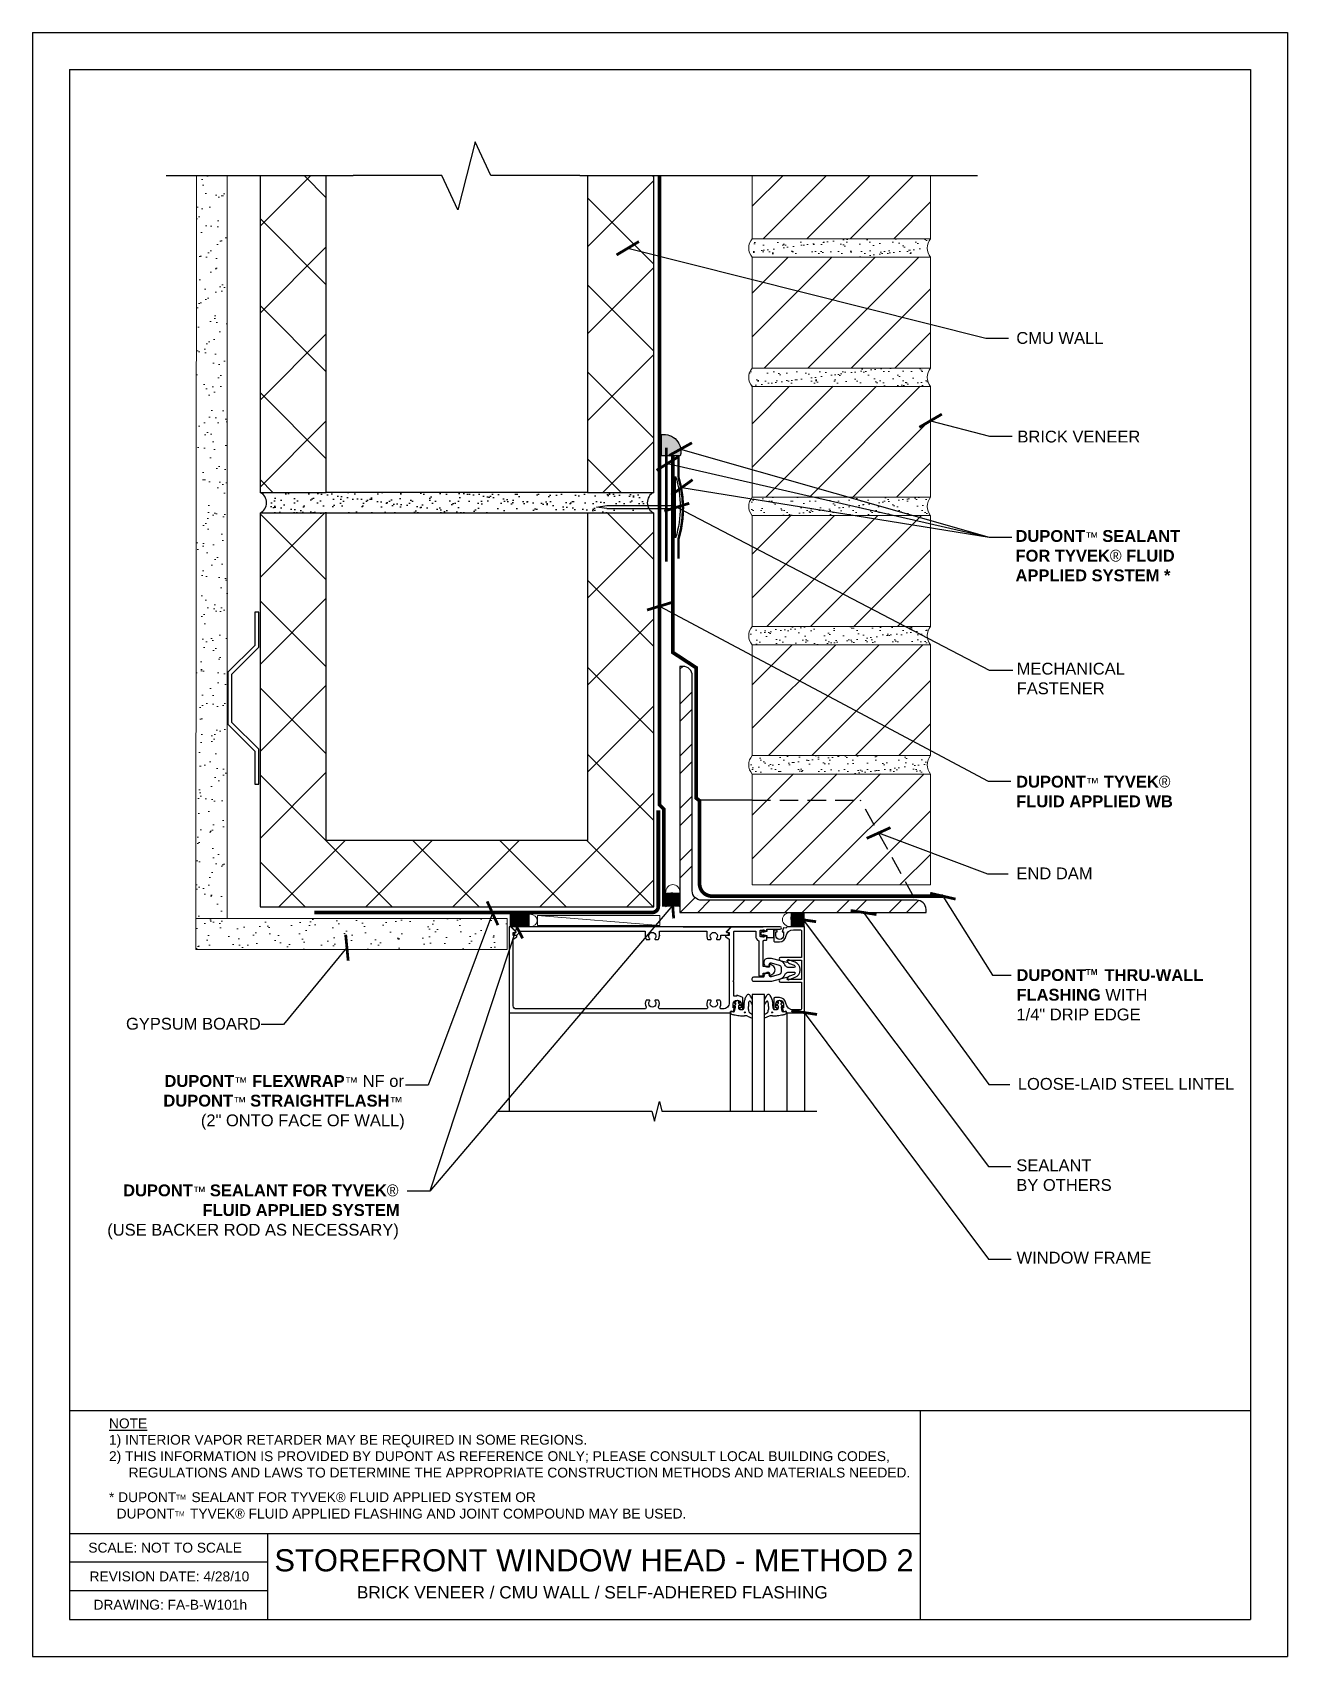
# Model space of a CAD drawing. Extents: x 305.9 to 331.4, y -41.5 to -8.5.
import ezdxf

# ---------------------------------------------------------------- set-up
doc = ezdxf.new("R2010")
doc.units = 0
doc.header["$LTSCALE"] = 1.5
doc.header["$MEASUREMENT"] = 0
doc.linetypes.add('DASHED2', pattern=[0.375, 0.25, -0.125])
doc.linetypes.add('HIDDEN', pattern=[0.375, 0.25, -0.125])
doc.layers.get('0').update_dxf_attribs({"color": 8, "linetype": 'CONTINUOUS'})
for name, color, linetype in [('8x11-ttb$0$B', 5, 'CONTINUOUS'), ('CMU', 250, 'CONTINUOUS'), ('DuPont Self-Adhered Flashing', 252, 'CONTINUOUS'), ('DuPont Thru-Wall Flashing', 252, 'CONTINUOUS'), ('SEALANT', 250, 'CONTINUOUS'), ('Storefront Window', 250, 'CONTINUOUS'), ('STRUCTURE', 250, 'CONTINUOUS'), ('TEXT', 7, 'CONTINUOUS'), ('Tyvek FA WB', 10, 'DASHED2')]:
    doc.layers.add(name, color=color, linetype=linetype)
for name, color, linetype, lineweight in [('A-Backer Rod', 250, 'CONTINUOUS', 15), ('A-Sealant', 250, 'CONTINUOUS', 15), ('brick', 250, 'CONTINUOUS', 5), ('Gyp Board', 250, 'CONTINUOUS', 20), ('Shims', 250, 'CONTINUOUS', 25)]:
    doc.layers.add(name, color=color, linetype=linetype, lineweight=lineweight)
doc.layers.add('VIEWPORT', color=7, linetype='CONTINUOUS', plot=False)
doc.styles.add('DETAILS', font='sanss___.ttf', dxfattribs={"height": 1})
doc.dimstyles.new('ARCH_1_1-2_IN', dxfattribs={"dimscale": 0, "dimtxt": 0.09375, "dimasz": 0.09375, "dimexe": 0.0625, "dimexo": 0.0625, "dimgap": 0.0625, "dimtad": 1, "dimdec": 4, "dimlfac": 8, "dimzin": 3, "dimdsep": 46, "dimlunit": 4, "dimtxsty": 'Standard', "dimblk1": 'ARCHTICK', "dimblk2": 'ARCHTICK', "dimsah": 1, "dimcen": 0.0625, "dimdle": 0.0625, "dimclrd": 256, "dimclre": 256, "dimclrt": 256, "dimadec": 0, "dimazin": 0, "dimtfac": 1, "dimtdec": 4, "dimtmove": 0, "dimatfit": 3, "dimldrblk": 'ARCHTICK', "dimfxl": 1, "dimfrac": 2, "dimtolj": 1, "dimtzin": 0, "dimlwd": -1, "dimlwe": -1, "dimarcsym": 0})

# ---------------------------------------------------------------- blocks, each defined once
blk = doc.blocks.new('_ArchTick')
at = {"color": 0, "linetype": 'ByBlock', "const_width": 0.15}
blk.add_lwpolyline([(-0.5, -0.5), (0.5, 0.5)], dxfattribs=at)
blk = doc.blocks.new('Revsion Date')
at = {"layer": 'TEXT', "insert": (0, 0.203, 0), "char_height": 0.2, "width": 16.26452, "attachment_point": 1, "style": 'DETAILS'}
blk.add_mtext('\\pi-0.033334,l0.033334,t0.1;REVISION DATE: 4/28/10', dxfattribs=at)

msp = doc.modelspace()

# ---------------------------------------------------------------- hatches: boundary and pattern name
at = {"layer": 'brick'}
h = msp.add_hatch(dxfattribs=at)
h.set_pattern_fill('_USER', color=256, scale=0.625, angle=45, style=0, pattern_type=0)
h.set_pattern_definition([(45, (201.38834, 144.606), (-0.4419417, 0.4419417), [])])
h.paths.add_polyline_path([(324.156, -15.307), (324.156, -13.057), (320.531, -13.057), (320.531, -15.307)])
h.paths.add_polyline_path([(324.156, -17.932), (324.156, -15.682), (320.531, -15.682), (320.531, -17.932)])
h.paths.add_polyline_path([(320.531, -18.307), (320.531, -20.557), (324.156, -20.557), (324.156, -18.307)])
h.paths.add_polyline_path([(320.531, -20.932), (320.531, -23.182), (324.156, -23.182), (324.156, -20.932)])
h.paths.add_polyline_path([(324.156, -23.557), (320.531, -23.557), (320.531, -23.932), (323.039, -23.932), (324.074, -25.807), (324.156, -25.807)])
h.paths.add_polyline_path([(323.039, -23.932), (320.531, -23.932), (320.531, -25.807), (324.074, -25.807)], flags=16)
h.paths.add_polyline_path([(324.156, -11.396), (320.531, -11.396), (320.531, -12.682), (324.156, -12.682)])
h = msp.add_hatch(dxfattribs=at)
h.set_pattern_fill('AR-SAND', color=256, scale=0.15, style=0)
h.set_pattern_definition([(37.5, (0, 0), (-0.009449, 0.28902357), [0, -0.228, 0, -0.255, 0, -0.24375]), (7.5, (0, 0), (0.2654665, 0.4233219), [0, -0.123, 0, -0.2055, 0, -0.07875]), (327.5, (-0.1845, 0), (0.46712128, 0.00084886), [0, -0.075, 0, -0.27, 0, -0.3525]), (317.5, (-0.1845, 0), (0.450919, 0.13165133), [0, -0.0375, 0, -0.177, 0, -0.2025])])
h.paths.add_polyline_path([(324.156, -12.685), (320.531, -12.685, 0.36364), (320.531, -13.06), (324.156, -13.06, -0.36364)])
h.paths.add_polyline_path([(324.156, -15.31), (320.531, -15.31, 0.36364), (320.531, -15.685), (324.156, -15.685, -0.36364)])
h.paths.add_polyline_path([(324.156, -17.935), (320.531, -17.935, 0.36364), (320.531, -18.31), (324.156, -18.31, -0.36364)])
h.paths.add_polyline_path([(324.156, -20.56), (320.531, -20.56, 0.36364), (320.531, -20.935), (324.156, -20.935, -0.36364)])
h.paths.add_polyline_path([(324.156, -23.185), (320.531, -23.185, 0.36364), (320.531, -23.56), (324.156, -23.56, -0.36364)])
at = {"layer": 'CMU'}
h = msp.add_hatch(dxfattribs=at)
h.set_pattern_fill('ANSI37', color=256, scale=10, style=0)
h.set_pattern_definition([(315, (-99.5132, -5.2782), (-0.8838835, -0.8838835), []), (225, (-99.5132, -5.2782), (-0.8838835, 0.8838835), [])])
h.paths.add_polyline_path([(311.878, -17.837), (310.531, -17.837), (310.531, -11.396), (311.878, -11.396)])
h.paths.add_polyline_path([(317.183, -11.396), (318.531, -11.396), (318.531, -17.837), (317.183, -17.837)])
h = msp.add_hatch(dxfattribs=at)
h.set_pattern_fill('AR-SAND', color=256, scale=0.15, style=0)
h.set_pattern_definition([(322.5, (-99.51316, -5.27824), (-0.009449, -0.28902357), [0, -0.228, 0, -0.255, 0, -0.24375]), (352.5, (-99.51316, -5.27824), (0.2654665, -0.4233219), [0, -0.123, 0, -0.2055, 0, -0.07875]), (32.5, (-99.69766, -5.27824), (0.46712128, -0.00084886), [0, -0.075, 0, -0.27, 0, -0.3525]), (42.5, (-99.69766, -5.27824), (0.450919, -0.13165133), [0, -0.0375, 0, -0.177, 0, -0.2025])])
h.paths.add_polyline_path([(317.183, -17.837), (318.531, -17.837, 0.626567), (318.531, -18.258), (310.531, -18.258, 0.626567), (310.531, -17.837), (311.878, -17.837)])
h = msp.add_hatch(dxfattribs=at)
h.set_pattern_fill('ANSI37', color=256, scale=10, style=0)
h.set_pattern_definition([(315, (-186.4482, 66.8178), (-0.8838835, -0.8838835), []), (225, (-186.4482, 66.8178), (-0.8838835, 0.8838835), [])])
h.paths.add_polyline_path([(318.531, -26.258), (317.183, -26.258), (311.878, -26.258), (310.531, -26.258), (310.531, -18.258), (311.878, -18.258), (311.878, -24.91), (317.183, -24.91), (317.183, -18.258), (318.531, -18.258)])
at = {"layer": 'Gyp Board'}
h = msp.add_hatch(dxfattribs=at)
h.set_pattern_fill('AR-SAND', color=256, scale=0.25, style=0)
h.set_pattern_definition([(322.5, (300.63713, -17.72763), (-0.015748, -0.481706), [0, -0.38, 0, -0.425, 0, -0.40625]), (352.5, (300.6371, -17.72763), (0.442444, -0.705537), [0, -0.205, 0, -0.3425, 0, -0.13125]), (32.5, (300.32963, -17.72763), (0.778535, -0.001415), [0, -0.125, 0, -0.45, 0, -0.5875]), (42.5, (300.3296, -17.7276), (0.75153, -0.21942), [0, -0.0625, 0, -0.295, 0, -0.3375])])
h.paths.add_polyline_path([(309.862, -26.498), (309.237, -26.642), (309.237, -26.229), (309.238, -11.396), (309.862, -11.396)])
h = msp.add_hatch(dxfattribs=at)
h.set_pattern_fill('AR-SAND,_O', color=256, scale=0.25, angle=-90)
h.set_pattern_definition([(127.5, (872.1956, -1808.64734), (-0.48170594, -0.01574834), [0, -0.38, 0, -0.425, 0, -0.40625]), (97.5, (872.1956, -1808.64734), (-0.70553652, 0.44244418), [0, -0.205, 0, -0.3425, 0, -0.13125]), (57.5, (872.1956, -1808.95484), (-0.00141476, 0.77853547), [0, -0.125, 0, -0.45, 0, -0.5875]), (47.5, (872.1956, -1808.95484), (-0.2194189, 0.75153165), [0, -0.0625, 0, -0.295, 0, -0.3375])])
h.paths.add_polyline_path([(309.227, -26.498), (309.227, -27.123), (315.55, -27.123), (315.55, -26.498)])
at = {"layer": 'SEALANT', "linetype": 'Continuous'}
h = msp.add_hatch(color=256, dxfattribs=at)
edge = h.paths.add_edge_path()
edge.add_arc((318.738, -17.005), 0.344, -14.6417, 98.4355, ccw=False)
edge.add_line((319.071, -17.092), (318.959, -17.091))
edge.add_line((318.959, -17.091), (318.687, -17.091))
edge.add_line((318.687, -17.091), (318.687, -16.664))
at = {"layer": 'SEALANT'}
h = msp.add_hatch(color=256, dxfattribs=at)
h.dxf.hatch_style = 1
edge = h.paths.add_edge_path()
edge.add_line((319.063, -26.258), (319.063, -25.974))
edge.add_ellipse((318.918, -25.974), major_axis=(0, -0.168), ratio=0.862659, start_angle=270, end_angle=450, ccw=False)
edge.add_line((318.773, -25.974), (318.773, -26.257))
edge.add_arc((318.916, -26.629), 0.399, 68.3009, 111.0118, ccw=False)
h = msp.add_hatch(color=256, dxfattribs=at)
h.dxf.hatch_style = 1
edge = h.paths.add_edge_path()
edge.add_line((321.596, -26.374), (321.313, -26.374))
edge.add_ellipse((321.313, -26.518), major_axis=(0.168, 0), ratio=0.862659, start_angle=270, end_angle=450, ccw=False)
edge.add_line((321.313, -26.663), (321.594, -26.663))
edge.add_arc((321.965, -26.521), 0.397, 158.3009, 201.0118, ccw=False)
h = msp.add_hatch(color=256, dxfattribs=at)
h.dxf.hatch_style = 1
edge = h.paths.add_edge_path()
edge.add_arc((315.356, -26.537), 0.279, 333.1395, 386.8605, ccw=False)
edge.add_line((315.605, -26.663), (316.013, -26.663))
edge.add_ellipse((316.013, -26.537), major_axis=(0.152, 0), ratio=0.83193, start_angle=90, end_angle=270, ccw=False)
edge.add_line((316.013, -26.411), (315.605, -26.411))
at = {"layer": 'STRUCTURE'}
h = msp.add_hatch(dxfattribs=at)
h.set_pattern_fill('ANSI32', color=256, scale=2, style=0)
h.set_pattern_definition([(45, (-1283.0855, -654.8437), (-0.5303301, 0.5303301), []), (45, (-1282.73196, -654.8437), (-0.5303301, 0.5303301), [])])
edge = h.paths.add_edge_path()
edge.add_line((319.313, -25.936), (319.313, -21.561))
edge.add_arc((319.126, -21.561), 0.188, 0, 90)
edge.add_line((319.126, -21.374), (319.063, -21.374))
edge.add_line((319.063, -21.374), (319.063, -26.374))
edge.add_line((319.063, -26.374), (324.063, -26.374))
edge.add_line((324.063, -26.374), (324.063, -26.311))
edge.add_arc((323.876, -26.311), 0.188, 0, 90)
edge.add_line((323.876, -26.124), (319.501, -26.124))
edge.add_arc((319.501, -25.936), 0.187, 180, 270, ccw=False)

# ---------------------------------------------------------------- linework, layer by layer
at = {"layer": '8x11-ttb$0$B', "color": 7}
for p, q in [((306.658, -9.242, 0), (306.658, -40.742, 0)), ((306.658, -9.242, 0), (330.658, -9.242, 0)), ((330.658, -9.242, 0), (330.658, -40.742, 0)), ((306.658, -38.991, 0), (323.947, -38.991, 0)), ((306.658, -40.742, 0), (330.658, -40.742, 0))]:
    msp.add_line(p, q, dxfattribs=at)
at = {"layer": '8x11-ttb$0$B', "color": 7, "elevation": 0}
for points in [[(330.658, -36.497), (306.658, -36.497)], [(323.947, -36.497), (323.947, -40.742)], [(310.686, -38.991), (310.686, -40.742)], [(310.686, -39.575), (306.658, -39.575)], [(310.686, -40.158), (306.658, -40.158)]]:
    msp.add_lwpolyline(points, dxfattribs=at)
at = {"layer": 'A-Backer Rod'}
for centre, major_axis, ratio in [((318.918, -25.974, 0), (0, -0.168), 0.862659), ((321.313, -26.518, 0), (0.168, 0), 0.862659), ((316.013, -26.537, 0), (0.152, 0), 0.83193)]:
    msp.add_ellipse(centre, major_axis=major_axis, ratio=ratio, dxfattribs=at)
at = {"layer": 'A-Sealant'}
for centre, radius, start, end in [((318.916, -26.629, 0), 0.399, 68.3009, 111.0118), ((321.965, -26.521, 0), 0.397, 158.3009, 201.0118)]:
    msp.add_arc(centre, radius, start, end, dxfattribs=at)
at = {"layer": 'brick'}
msp.add_lwpolyline([(320.531, -11.396), (320.531, -12.685), (324.156, -12.685), (324.156, -11.396)], dxfattribs=at)
for points in [[(320.531, -15.31), (324.156, -15.31), (324.156, -13.06), (320.531, -13.06)], [(320.531, -17.935), (324.156, -17.935), (324.156, -15.685), (320.531, -15.685)], [(320.531, -20.56), (324.156, -20.56), (324.156, -18.31), (320.531, -18.31)], [(320.531, -23.185), (324.156, -23.185), (324.156, -20.935), (320.531, -20.935)], [(320.531, -25.81), (324.156, -25.81), (324.156, -23.56), (320.531, -23.56)]]:
    msp.add_lwpolyline(points, close=True, dxfattribs=at)
for centre in [(320.754, -12.873), (324.379, -12.873), (320.754, -15.498), (324.379, -15.498), (320.754, -18.123), (324.379, -18.123), (320.754, -20.748), (324.379, -20.748), (320.754, -23.373), (324.379, -23.373)]:
    msp.add_arc(centre, 0.292, 140.0334, 219.9666, dxfattribs=at)
at = {"layer": 'CMU'}
for p, q in [((317.183, -17.837), (311.878, -17.837)), ((318.531, -18.258), (310.531, -18.258)), ((317.183, -24.91), (311.878, -24.91))]:
    msp.add_line(p, q, dxfattribs=at)
for points in [[(310.531, -11.396), (310.531, -17.837), (311.878, -17.837), (311.878, -11.396)], [(317.183, -11.396), (317.183, -17.837), (318.531, -17.837), (318.531, -11.396)], [(311.878, -24.91), (311.878, -18.258), (310.531, -18.258), (310.531, -26.258), (311.878, -26.258)], [(311.878, -26.258), (318.531, -26.258), (318.531, -18.258), (317.183, -18.258), (317.183, -24.91)]]:
    msp.add_lwpolyline(points, dxfattribs=at)
msp.add_lwpolyline([(309.961, -22.511), (309.961, -21.528), (310.509, -20.98), (310.509, -20.272), (310.424, -20.272), (310.424, -20.945), (309.877, -21.493), (309.877, -22.545), (310.424, -23.093), (310.424, -23.767), (310.509, -23.767), (310.509, -23.058)], close=True, dxfattribs=at)
for centre, start, end in [((310.429, -18.047), 295.8602, 64.1398), ((318.633, -18.047), 115.8602, 244.1398)]:
    msp.add_arc(centre, 0.234, start, end, dxfattribs=at)
at = {"layer": 'DuPont Self-Adhered Flashing', "const_width": 0.075, "elevation": 0}
msp.add_lwpolyline([(311.638, -26.373), (318.499, -26.373, 0.414214), (318.624, -26.248), (318.624, -24.301)], format="xyb", dxfattribs=at)
at = {"layer": 'DuPont Thru-Wall Flashing'}
msp.add_line((320.531, -24.09), (319.451, -24.09), dxfattribs=at)
at = {"layer": 'DuPont Thru-Wall Flashing', "linetype": 'HIDDEN'}
for p, q in [((320.531, -24.09), (322.73, -24.09)), ((323.829, -26.08, 0), (322.73, -24.09, 0))]:
    msp.add_line(p, q, dxfattribs=at)
at = {"layer": 'DuPont Thru-Wall Flashing', "const_width": 0.075, "elevation": 0}
msp.add_lwpolyline([(318.921, -17.091), (318.921, -21.091), (319.347, -21.37)], dxfattribs=at)
msp.add_lwpolyline([(319.347, -21.37), (319.396, -21.401), (319.396, -24.051), (319.462, -24.102), (319.462, -25.791, 0.414158), (319.712, -26.041), (324.406, -26.042)], format="xyb", dxfattribs=at)
at = {"layer": 'Gyp Board'}
msp.add_lwpolyline([(309.238, -11.396), (309.227, -26.498), (309.862, -26.498), (309.862, -11.396)], dxfattribs=at)
msp.add_lwpolyline([(309.227, -26.498), (309.227, -27.123), (315.55, -27.123), (315.55, -26.498)], close=True, dxfattribs=at)
at = {"layer": 'SEALANT', "linetype": 'Continuous'}
msp.add_line((318.531, -17.812), (318.531, -17.536), dxfattribs=at)
at = {"layer": 'SEALANT', "linetype": 'Continuous', "elevation": 0}
msp.add_lwpolyline([(318.687, -16.664, -0.537754), (319.071, -17.092), (318.959, -17.091), (318.687, -17.091)], format="xyb", close=True, dxfattribs=at)
at = {"layer": 'SEALANT', "linetype": 'Continuous', "const_width": 0.05, "elevation": 0, "flags": 128}
msp.add_lwpolyline([(318.786, -19.242), (318.786, -16.929)], dxfattribs=at)
at = {"layer": 'SEALANT', "linetype": 'Continuous', "const_width": 0.05, "flags": 128}
msp.add_lwpolyline([(319.033, -17.092), (319.033, -17.525, -0.145991), (319.033, -18.787), (319.033, -19.181)], format="xyb", dxfattribs=at)
at = {"layer": 'Shims', "lineweight": 15, "elevation": 0}
msp.add_lwpolyline([(316.169, -26.433), (318.657, -26.433), (318.657, -26.641), (316.169, -26.641)], close=True, dxfattribs=at)
msp.add_lwpolyline([(318.657, -26.641), (316.169, -26.433)], dxfattribs=at)
at = {"layer": 'Storefront Window'}
for p, q in [((319.127, -26.663), (320.757, -26.663)), ((320.193, -28.248), (320.15, -28.269)), ((320.174, -28.382), (320.192, -28.302)), ((320.197, -28.243), (320.198, -28.225)), ((321.118, -28.243), (321.117, -28.225)), ((321.122, -28.248), (321.166, -28.269)), ((321.142, -28.382), (321.124, -28.302)), ((315.595, -28.413), (315.595, -30.413)), ((320.083, -28.413), (320.083, -30.413)), ((320.096, -28.387), (320.093, -28.423)), ((320.437, -28.483), (320.532, -28.524)), ((320.878, -28.483), (320.783, -28.524)), ((321.22, -28.387), (321.223, -28.423)), ((321.232, -28.413), (321.232, -30.413)), ((321.594, -28.413), (321.594, -30.413))]:
    msp.add_line(p, q, dxfattribs=at)
for points in [[(320.065, -26.916), (320.065, -28.208, -0.414214), (319.94, -28.333), (319.908, -28.333, -0.555823), (319.881, -28.288, 0.236435), (319.88, -28.16, 0.282291), (319.866, -28.152), (319.819, -28.152, 0.644645), (319.807, -28.177, -2.206052), (319.697, -28.177, 0.644645), (319.686, -28.152), (319.638, -28.152, 0.282291), (319.625, -28.16, 0.236435), (319.624, -28.288, -0.555823), (319.596, -28.333), (318.658, -28.333, -0.555823), (318.631, -28.288, 0.236435), (318.63, -28.16, 0.282291), (318.616, -28.152), (318.569, -28.152, 0.644645), (318.557, -28.177, -2.206052), (318.447, -28.177, 0.644645), (318.436, -28.152), (318.388, -28.152, 0.282291), (318.375, -28.16, 0.236435), (318.374, -28.288, -0.555823), (318.346, -28.333), (315.737, -28.333, -0.414214), (315.675, -28.271), (315.675, -26.916), (315.746, -26.871, 0.749043), (315.738, -26.843), (315.675, -26.843), (315.675, -26.778), (315.721, -26.778, 0.660347), (315.726, -26.766), (315.643, -26.68), (315.643, -26.663), (315.595, -26.663), (315.595, -28.413), (320.083, -28.413), (320.093, -28.383), (320.146, -28.393), (320.175, -28.31), (320.146, -28.31), (320.146, -28.233, -1), (320.304, -28.233), (320.304, -28.31), (320.275, -28.31), (320.275, -28.322, 0.414214), (320.295, -28.342), (320.344, -28.342), (320.344, -28.119, 0.322429), (320.327, -28.096), (320.217, -28.055), (320.217, -28.077), (320.155, -28.077), (320.155, -27.787), (320.14, -27.772), (320.155, -27.757), (320.155, -26.768, -0.414214), (320.17, -26.753), (320.604, -26.753), (320.604, -26.854, 0.295383), (320.666, -26.95), (320.666, -27.662), (320.756, -27.662), (320.756, -27.608), (320.886, -27.608), (320.881, -27.657, 0.630996), (320.889, -27.662), (320.951, -27.622, 0.541752), (320.951, -27.454), (320.889, -27.414, 0.6302), (320.881, -27.419), (320.886, -27.468), (320.756, -27.468), (320.756, -26.954, -0.414214), (320.771, -26.939), (320.814, -26.939, 0.414214), (320.829, -26.924), (320.829, -26.872, 0.414214), (320.804, -26.847), (320.789, -26.847), (320.789, -26.869), (320.709, -26.869, -0.414214), (320.694, -26.854), (320.694, -26.746, -0.414214), (320.709, -26.731), (320.789, -26.731), (320.789, -26.753), (320.804, -26.753, 0.414214), (320.829, -26.728), (320.829, -26.713), (321.102, -26.713, 1), (321.102, -26.663), (320.096, -26.663), (320.096, -26.68), (320.013, -26.766, 0.660347), (320.018, -26.778), (320.065, -26.778), (320.065, -26.843), (320.002, -26.843, 0.749043), (319.994, -26.871)], [(320.746, -26.778), (320.768, -26.751, 1), (320.749, -26.735), (320.694, -26.8), (320.749, -26.865, 1), (320.768, -26.849), (320.746, -26.822), (320.832, -26.842), (320.832, -26.884), (320.973, -26.884), (320.973, -26.716), (320.832, -26.716), (320.832, -26.758)], [(320.97, -28.124), (320.97, -28.342), (321.019, -28.342, 0.414214), (321.039, -28.322), (321.039, -28.31), (321.01, -28.31), (321.01, -28.233, -1), (321.168, -28.233), (321.168, -28.31), (321.139, -28.31), (321.168, -28.393), (321.221, -28.383), (321.232, -28.413), (321.594, -28.413), (321.594, -26.663), (321.232, -26.663), (321.221, -26.693), (321.168, -26.683), (321.139, -26.765), (321.168, -26.765), (321.168, -26.842, -1), (321.01, -26.842), (321.01, -26.765), (321.039, -26.765), (321.039, -26.753, 0.414214), (321.019, -26.733), (320.97, -26.733), (320.97, -26.951, 0.414214), (320.99, -26.971), (321.089, -26.971, 0.37708), (321.217, -26.859, -0.37708), (321.372, -26.723), (321.504, -26.723, -0.414214), (321.534, -26.753), (321.534, -27.289), (321.108, -27.289, 0.876975), (321.1, -27.348), (321.234, -27.383, 0.577352), (321.246, -27.371), (321.241, -27.351, -0.493145), (321.251, -27.339), (321.534, -27.339), (321.534, -27.737), (321.251, -27.737, -0.493145), (321.241, -27.725), (321.246, -27.705, 0.577352), (321.234, -27.692), (321.1, -27.728, 0.876975), (321.108, -27.787), (321.534, -27.787), (321.534, -28.323, -0.414214), (321.504, -28.353), (321.372, -28.353, -0.37708), (321.217, -28.217, 0.37708), (321.089, -28.104), (320.99, -28.104, 0.414214)], [(321.281, -27.583), (321.379, -27.583, -0.8391), (321.387, -27.632), (321.286, -27.669, 0.317837), (321.247, -27.725, 0.517638), (321.267, -27.739), (321.402, -27.69, 0.315299), (321.504, -27.544), (321.504, -27.533, 0.315299), (321.402, -27.386), (321.267, -27.337, 0.517638), (321.247, -27.351, 0.317837), (321.286, -27.408), (321.387, -27.445, -0.8391), (321.379, -27.493), (321.281, -27.493, -0.304695), (321.197, -27.437, 0.234469), (321.104, -27.355), (320.924, -27.307), (320.843, -27.307, 0.414214), (320.768, -27.382), (320.768, -27.403, 0.267949), (320.806, -27.468), (320.824, -27.478, 0.131652), (320.831, -27.48), (320.87, -27.48, 0.466308), (320.885, -27.463), (320.879, -27.432, -0.548619), (320.917, -27.398), (321.081, -27.442, -0.339454), (321.118, -27.49), (321.118, -27.586, -0.339454), (321.081, -27.635), (320.916, -27.679, -0.548619), (320.879, -27.645), (320.885, -27.613, 0.466308), (320.87, -27.595), (320.831, -27.595, 0.131652), (320.824, -27.597), (320.806, -27.608, 0.271331), (320.768, -27.674, -0.417912), (320.753, -27.689), (320.556, -27.689, 0.414214), (320.526, -27.719), (320.526, -27.739, 0.414214), (320.556, -27.769), (320.928, -27.769), (321.104, -27.722, 0.234469), (321.197, -27.639, -0.304695)]]:
    msp.add_lwpolyline(points, format="xyb", close=True, dxfattribs=at)
msp.add_lwpolyline([(318.645, -26.837), (318.645, -26.851), (318.645, -26.753), (319.609, -26.753), (319.609, -26.851, 0.118112), (319.625, -26.916, 0.282291), (319.638, -26.924), (319.686, -26.924, 0.644645), (319.697, -26.899, -2.206052), (319.807, -26.899, 0.644645), (319.819, -26.924), (319.866, -26.924, 0.282291), (319.88, -26.916, 0.118112), (319.895, -26.851), (319.895, -26.837), (320.012, -26.837, 0.414214), (320.059, -26.79), (320.059, -26.784), (320.02, -26.784, -0.660347), (320.01, -26.762), (320.089, -26.68, 0.660347), (320.082, -26.663), (315.658, -26.663, 0.660347), (315.651, -26.68), (315.73, -26.762, -0.660347), (315.72, -26.784), (315.681, -26.784), (315.681, -26.79, 0.668179), (315.761, -26.823), (315.832, -26.753), (318.359, -26.753), (318.359, -26.851, 0.118112), (318.375, -26.916, 0.282291), (318.388, -26.924), (318.436, -26.924, 0.644645), (318.447, -26.899, -2.206052), (318.557, -26.899, 0.644645), (318.569, -26.924), (318.616, -26.924, 0.282291), (318.63, -26.916, 0.118112), (318.645, -26.851)], format="xyb", dxfattribs=at)
for points in [[(320.783, -30.413), (320.783, -28.038), (320.533, -28.038), (320.533, -30.413)], [(315.345, -30.413), (318.495, -30.413), (318.545, -30.613), (318.645, -30.213), (318.695, -30.413), (321.845, -30.413)]]:
    msp.add_lwpolyline(points, dxfattribs=at)
for centre in [(320.38, -28.404), (320.38, -28.404), (320.936, -28.404), (320.936, -28.404)]:
    msp.add_circle(centre, 0.01, dxfattribs=at)
for centre, radius, start, end in [((320.468, -28.096), 0.061, 116.3959, 140.4137), ((320.456, -28.074), 0.0365, 75.8131, 115.7609), ((320.436, -28.094), 0.0627, 33.8346, 61.7531), ((320.88, -28.094), 0.0627, 118.2469, 146.1654), ((320.859, -28.074), 0.0365, 64.2391, 104.1869), ((320.848, -28.096), 0.061, 39.5863, 63.6041), ((320.106, -28.387), 0.01, 68.759, 175.1708), ((320.187, -28.179), 0.213, 248.759, 263.063), ((320.152, -28.276), 0.00735, 108.0211, 272.6856), ((320.156, -28.186), 0.0975, 268.3103, 283.698), ((320.188, -28.217), 0.0224, 130.057, 175.9621), ((320.168, -28.214), 0.00303, 195.9854, 302.6183), ((320.218, -28.303), 0.0987, 111.5783, 119.2926), ((320.505, -28.594), 0.515, 122.4999, 130.0558), ((320.183, -28.287), 0.00797, 10.5581, 121.2303), ((320.19, -28.229), 0.0201, 80.3102, 113.8002), ((320.171, -28.295), 0.0215, 340.6189, 26.1575), ((320.189, -28.217), 0.00871, 358.9758, 55.5111), ((320.182, -28.236), 0.0167, 310.9036, 334.1392), ((320.175, -28.224), 0.0233, 357.5325, 17.0485), ((320.233, -28.167), 0.00891, 61.8402, 122.4628), ((320.16, -28.303), 0.163, 41.1052, 61.8641), ((320.323, -28.2), 0.0736, 175.1708, 197.0015), ((320.255, -28.197), 0.00683, 44.2979, 142.973), ((320.303, -28.291), 0.0531, 152.6833, 169.4254), ((320.37, -28.29), 0.119, 175.7932, 195.2771), ((320.264, -28.214), 0.0138, 211.6166, 240.2474), ((320.274, -28.321), 0.0186, 182.2058, 240.2308), ((320.265, -28.273), 0.0106, 81.9384, 145.2411), ((320.021, -28.585), 0.43, 50.1669, 56.6052), ((320.379, -28.019), 0.21, 235.3871, 241.8371), ((320.287, -28.298), 0.0447, 240.2143, 261.0616), ((320.201, -28.723), 0.465, 77.9518, 81.9547), ((320.282, -28.203), 0.00287, 219.7797, 310.5618), ((320.318, -28.095), 0.25, 261.0554, 273.2522), ((320.277, -28.201), 0.008, 332.7799, 41.0673), ((320.286, -28.267), 0.0155, 9.2039, 51.0622), ((320.299, -28.265), 0.00317, 264.2743, 12.8187), ((320.331, -28.316), 0.0287, 273.2506, 2.1684), ((320.726, -28.301), 0.366, 169.1823, 182.1699), ((319.172, -28.005), 1.216, 349.1837, 353.1433), ((320.64, -28.206), 0.266, 149.9359, 167.8358), ((320.486, -28.117), 0.0891, 137.536, 149.9391), ((321.009, -28.264), 0.555, 176.0942, 182.3015), ((319.769, -28.314), 0.686, 357.4065, 2.325), ((320.666, -28.334), 0.212, 183.0086, 195.4405), ((320.584, -28.234), 0.129, 158.183, 176.5293), ((320.481, -28.191), 0.0169, 66.0494, 162.8297), ((319.479, -28.735), 1.214, 29.8193, 33.8339), ((320.464, -28.221), 0.0514, 37.5412, 62.0692), ((319.69, -28.723), 0.973, 30.0394, 33.2142), ((321.836, -28.735), 1.214, 146.1661, 150.1807), ((321.626, -28.723), 0.973, 146.7858, 149.9606), ((320.852, -28.221), 0.0514, 117.9308, 142.4588), ((320.835, -28.191), 0.0169, 17.1703, 113.9506), ((320.731, -28.234), 0.129, 3.4707, 21.817), ((320.649, -28.334), 0.212, 344.5595, 356.9914), ((320.306, -28.264), 0.555, 357.6985, 3.9058), ((321.546, -28.314), 0.686, 177.675, 182.5935), ((320.829, -28.117), 0.0891, 30.0609, 42.464), ((320.676, -28.206), 0.266, 12.1642, 30.0641), ((322.143, -28.005), 1.216, 186.8567, 190.8163), ((320.589, -28.301), 0.366, 357.8301, 10.8177), ((320.985, -28.316), 0.0287, 177.8316, 266.7494), ((320.997, -28.095), 0.25, 266.7478, 278.9446), ((321.029, -28.267), 0.0155, 128.9378, 170.7961), ((321.017, -28.265), 0.00317, 167.1813, 275.7257), ((321.114, -28.723), 0.465, 98.0453, 102.0482), ((321.295, -28.585), 0.43, 123.3948, 129.8331), ((321.038, -28.201), 0.008, 138.9327, 207.2201), ((321.033, -28.203), 0.00287, 229.4382, 320.2203), ((321.155, -28.303), 0.163, 118.1359, 138.8948), ((320.936, -28.019), 0.21, 298.1629, 304.6129), ((321.029, -28.298), 0.0447, 278.9384, 299.7857), ((321.051, -28.273), 0.0106, 34.7589, 98.0616), ((321.042, -28.321), 0.0186, 299.7692, 357.7942), ((321.06, -28.197), 0.00683, 37.027, 135.7021), ((321.051, -28.214), 0.0138, 299.7526, 328.3834), ((321.012, -28.291), 0.0531, 10.5746, 27.3167), ((320.946, -28.29), 0.119, 344.7229, 4.2068), ((320.993, -28.2), 0.0736, 342.9985, 4.8292), ((321.083, -28.167), 0.00891, 57.5372, 118.1598), ((320.811, -28.594), 0.515, 49.9442, 57.5001), ((321.141, -28.224), 0.0233, 162.9515, 182.4675), ((321.127, -28.217), 0.00871, 124.4889, 181.0242), ((321.133, -28.236), 0.0167, 205.8608, 229.0964), ((321.126, -28.229), 0.0201, 66.1998, 99.6898), ((321.144, -28.295), 0.0215, 153.8425, 199.3811), ((321.133, -28.287), 0.00797, 58.7697, 169.4419), ((321.097, -28.303), 0.0987, 60.7074, 68.4217), ((321.16, -28.186), 0.0975, 256.302, 271.6897), ((321.128, -28.217), 0.0224, 4.0379, 49.943), ((321.147, -28.214), 0.00303, 237.3817, 344.0146), ((321.129, -28.179), 0.213, 276.937, 291.241), ((321.163, -28.276), 0.00735, 267.3144, 71.9789), ((321.21, -28.387), 0.01, 4.8292, 111.241), ((320.103, -28.424), 0.01, 175.1708, 248.1386), ((320.25, -28.056), 0.406, 248.1386, 256.9199), ((320.349, -27.503), 0.967, 258.6068, 265.1115), ((320.162, -28.379), 0.0118, 263.063, 347.7325), ((320.332, -28.061), 0.411, 260.8259, 275.6477), ((320.385, -28.579), 0.109, 61.1984, 96.2977), ((320.512, -28.369), 0.0543, 203.4083, 250.7288), ((320.977, -27.545), 1, 241.129, 243.6343), ((320.339, -27.545), 1, 296.3657, 298.871), ((320.804, -28.369), 0.0543, 289.2712, 336.5917), ((320.931, -28.579), 0.109, 83.7023, 118.8016), ((320.983, -28.061), 0.411, 264.3523, 279.1741), ((320.966, -27.503), 0.967, 274.8885, 281.3932), ((321.153, -28.379), 0.0118, 192.2675, 276.937), ((321.066, -28.056), 0.406, 283.0801, 291.8614), ((321.213, -28.424), 0.01, 291.8614, 4.8292)]:
    msp.add_arc(centre, radius, start, end, dxfattribs=at)
at = {"layer": 'STRUCTURE'}
for p, q in [((308.621, -11.396, 0), (312.426, -11.396, 0)), ((317.026, -11.396, 0), (325.106, -11.396, 0)), ((317.367, -18.135, 0), (317.575, -18.104, 0)), ((317.575, -18.166, 0), (317.367, -18.135, 0)), ((317.575, -18.104, 0), (318.976, -18.104, 0)), ((317.575, -18.166, 0), (318.976, -18.166, 0))]:
    msp.add_line(p, q, dxfattribs=at)
at = {"layer": 'STRUCTURE', "elevation": 0}
msp.add_lwpolyline([(317.026, -11.396), (315.22, -11.396), (314.904, -10.711), (314.548, -12.095), (314.226, -11.396), (312.426, -11.396)], dxfattribs=at)
at = {"layer": 'STRUCTURE'}
for points in [[(318.976, -17.512, -0.147361), (318.976, -18.762)], [(319.313, -25.936), (319.313, -21.561, 0.414214), (319.126, -21.374), (319.063, -21.374), (319.063, -26.374), (324.063, -26.374), (324.063, -26.311, 0.414214), (323.876, -26.124), (319.501, -26.124, -0.414214)]]:
    msp.add_lwpolyline(points, format="xyb", close=True, dxfattribs=at)
at = {"layer": 'Tyvek FA WB', "const_width": 0.075, "elevation": 0, "flags": 128}
msp.add_lwpolyline([(318.736, -26.257), (318.736, -24.275), (318.649, -24.188), (318.649, -11.396)], dxfattribs=at)
at = {"layer": 'VIEWPORT', "color": 1}
for p, q in [((305.908, -8.492, 0), (305.908, -41.492, 0)), ((305.908, -8.492, 0), (331.408, -8.492, 0)), ((331.408, -8.492, 0), (331.408, -41.492, 0)), ((305.908, -41.492, 0), (331.408, -41.492, 0))]:
    msp.add_line(p, q, dxfattribs=at)

# ---------------------------------------------------------------- block references
at = {"layer": 'TEXT'}
msp.add_blockref('Revsion Date', (307.068, -39.967), dxfattribs=at)

# ---------------------------------------------------------------- texts
at = {"layer": 'TEXT', "style": 'DETAILS'}
for s, insert, char_height, width, attachment_point in [('CMU WALL', (325.898, -14.579, 0), 0.24, 6.52135, 1), ('BRICK VENEER', (325.921, -16.583, 0), 0.24, 6.52135, 1), ('{\\fSansSerif|b1|i0|c2|p2;DUPONT\\fArial|b0|i0|c0|p32;\\H0.8125x;™\\fArial|b1|i0|c0|p32; \\H1.2308x;SEALANT \\PFOR TYVEK\\fSymbol|b0|i0|c2|p18;â\\fArial|b0|i0|c0|p32; \\fArial|b1|i0|c0|p32;FLUID \\PAPPLIED SYSTEM *}', (325.881, -18.603, 0), 0.24, 6.52135, 1), ('MECHANICAL \\PFASTENER ', (325.905, -21.299), 0.24, 6.52135, 1), ('{\\fSansSerif|b1|i0|c2|p2;DUPONT\\fArial|b0|i0|c0|p32;\\H0.8125x;™\\fSansSerif|b1|i0|c2|p2;\\H1.2308x; TYVEK\\fSymbol|b0|i0|c2|p18;â\\fSansSerif|b1|i0|c2|p2; \\PFLUID APPLIED WB}', (325.894, -23.595, 0), 0.24, 6.52135, 1), ('END DAM', (325.901, -25.459), 0.24, 6.52135, 1), ('\\A1;{\\fSansSerif|b1|i0|c2|p2;DUPONT    THRU-WALL\\PFLASHING} WITH \\P1/4" DRIP EDGE', (325.9, -28.047, 0), 0.24, 5.83899, 4), ('GYPSUM BOARD', (307.808, -28.514, 0), 0.24, 6.52135, 1), ('\\pi1.7625;{\\fSansSerif|b1|i0|c2|p2;DUPONT\\fArial|b0|i0|c0|p32;\\H0.8125x;™\\fSansSerif|b1|i0|c2|p2;\\H1.2308x; FLEXWRAP\\fArial|b0|i0|c0|p32;\\H0.81248x;™\\fSansSerif|b1|i0|c2|p2;\\H1.2308x; \\fSansSerif|b0|i0|c2|p2;NF }or \\P\\pi1.7405;{\\fSansSerif|b1|i0|c2|p2;\\H0.99997x;DUPONT\\fArial|b0|i0|c0|p32;\\H0.8125x;™\\fArial|b1|i0|c0|p32; \\H1.2308x;STRAIGHTFLASH\\fArial|b0|i0|c0|p32;\\H0.81248x;™\\fSansSerif|b0|i0|c2|p2;\\H1.2308x;\\P\\pi2.5023;(2" ONTO FACE OF WALL)}', (306.827, -29.677, 0), 0.24, 6.52135, 1), ('LOOSE-LAID STEEL LINTEL', (325.929, -29.736, 0), 0.24, 6.52135, 1), ('SEALANT \\PBY OTHERS', (325.898, -31.39, 0), 0.24, 6.52135, 1), ('\\pi1.5423;{\\fSansSerif|b1|i0|c2|p2;DUPONT\\fArial|b0|i0|c0|p32;\\H0.8125x;™\\fArial|b1|i0|c0|p32; \\H1.2308x;SEALANT FOR TYVEK\\fSymbol|b0|i0|c2|p18;â\\fArial|b0|i0|c0|p32; \\P\\pi3.1562;\\fArial|b1|i0|c0|p32;FLUID APPLIED SYSTEM\\P\\pi1.2207;\\fArial|b0|i0|c0|p32;\\H0.99998x;(USE BACKER ROD AS NECESSARY)}', (306.207, -31.9, 0), 0.24, 7.11285, 1), ('WINDOW FRAME', (325.903, -33.267, 0), 0.24, 6.52135, 1), ('{\\LNOTE\\P}1) INTERIOR VAPOR RETARDER MAY BE REQUIRED IN SOME REGIONS.\\P\\pi-0.4,l0.4;2) THIS INFORMATION IS PROVIDED BY DUPONT AS REFERENCE ONLY; PLEASE CONSULT LOCAL BUILDING CODES, REGULATIONS AND LAWS TO DETERMINE THE APPROPRIATE CONSTRUCTION METHODS AND MATERIALS NEEDED.\\P{\\H0.5x;\\P\\pi0,l0;}* DUPONT    SEALANT FOR TYVEK{\\fSymbol|b0|i0|c2|p18;â} FLUID APPLIED SYSTEM OR \\P\\pi-0.2,l0.2;  DUPONT    TYVEK{\\fSymbol|b0|i0|c2|p18;â} FLUID APPLIED FLASHING AND JOINT COMPOUND MAY BE USED.', (307.463, -36.654, 0), 0.2, 16.47485, 1), ('TM', (308.823, -38.205, 0), 0.1, 8.31, 1), ('TM', (308.799, -38.544, 0), 0.1, 8.31, 1), ('\\pi-0.033334,l0.033334,t0.1;SCALE: NOT TO SCALE', (307.043, -39.18, 0), 0.2, 16.26452, 1), ('\\pi0.34682;{\\H0.9x;STOREFRONT WINDOW HEAD - METHOD 2 \\P\\pi2.0248;\\H0.55556x;BRICK VENEER / CMU WALL / SELF-ADHERED FLASHING}', (310.476, -39.312, 0), 0.5, 13.39365, 1), ('\\pi-0.033334,l0.033334,t0.1;DRAWING: FA-B-W101h', (307.149, -40.339, 0), 0.2, 16.26452, 1)]:
    msp.add_mtext(s, dxfattribs=dict(at, insert=insert, char_height=char_height, width=width, attachment_point=attachment_point))
at = {"layer": 'TEXT', "insert": (327.307, -27.582, 0), "char_height": 0.12, "attachment_point": 4, "style": 'DETAILS'}
msp.add_mtext('{\\fSansSerif|b1|i0|c2|p2;TM}', dxfattribs=at)

# ---------------------------------------------------------------- leaders
at = {"layer": 'TEXT'}
for points, override in [([(318.003, -12.876, 0), (325.279, -14.705, 0), (325.739, -14.705, 0)], {"dimscale": 4, "dimgap": 0.0625, "dimtad": 0}), ([(324.156, -16.381, 0), (325.355, -16.696, 0), (325.815, -16.696, 0)], {"dimscale": 4, "dimgap": 0.0625, "dimtad": 0}), ([(319.076, -16.959, 0), (325.346, -18.748, 0), (325.806, -18.748, 0)], {"dimscale": 4, "dimgap": 0.0625, "dimtad": 0}), ([(318.813, -17.249, 0), (325.346, -18.748, 0), (325.806, -18.748, 0)], {"dimscale": 4, "dimgap": 0.0625, "dimtad": 0}), ([(319.105, -17.735, 0), (325.346, -18.748, 0), (325.806, -18.748, 0)], {"dimscale": 4, "dimgap": 0.0625, "dimtad": 0}), ([(318.999, -18.138), (325.346, -21.452), (325.829, -21.452)], {"dimscale": 4, "dimtad": 0}), ([(318.649, -20.15, 0), (325.329, -23.706, 0), (325.788, -23.706, 0)], {"dimscale": 4, "dimgap": 0.0625, "dimtad": 0}), ([(323.099, -24.758), (325.314, -25.591), (325.735, -25.591)], {"dimscale": 4, "dimgap": 0.0625, "dimtad": 0}), ([(324.406, -26.042, 0), (325.411, -27.649, 0), (325.79, -27.649, 0)], {"dimscale": 4, "dimtad": 0}), ([(315.256, -26.389, 0), (313.949, -29.881, 0), (313.489, -29.881, 0)], {"dimscale": 4, "dimgap": 0.0625, "dimtad": 0}), ([(318.915, -26.23, 0), (313.979, -32.033, 0), (313.519, -32.033, 0)], {"dimscale": 4, "dimgap": 0.0625, "dimtad": 0}), ([(322.794, -26.374, 0), (325.342, -29.868, 0), (325.763, -29.868, 0)], {"dimscale": 4, "dimgap": 0.0625, "dimtad": 0}), ([(315.747, -26.663, 0), (313.979, -32.033, 0), (313.519, -32.033, 0)], {"dimscale": 4, "dimgap": 0.0625, "dimtad": 0}), ([(321.568, -26.523, 0), (325.33, -31.538, 0), (325.789, -31.538, 0)], {"dimscale": 4, "dimgap": 0.0625, "dimtad": 0}), ([(312.297, -27.088, 0), (311.011, -28.647, 0), (310.552, -28.647, 0)], {"dimscale": 4, "dimgap": 0.0625, "dimtad": 0}), ([(321.587, -28.407, 0), (325.334, -33.415, 0), (325.794, -33.415, 0)], {"dimscale": 4, "dimgap": 0.0625, "dimtad": 0})]:
    msp.add_leader(points, dimstyle='ARCH_1_1-2_IN', override=override, dxfattribs=at)

doc.saveas('drawing.dxf')
